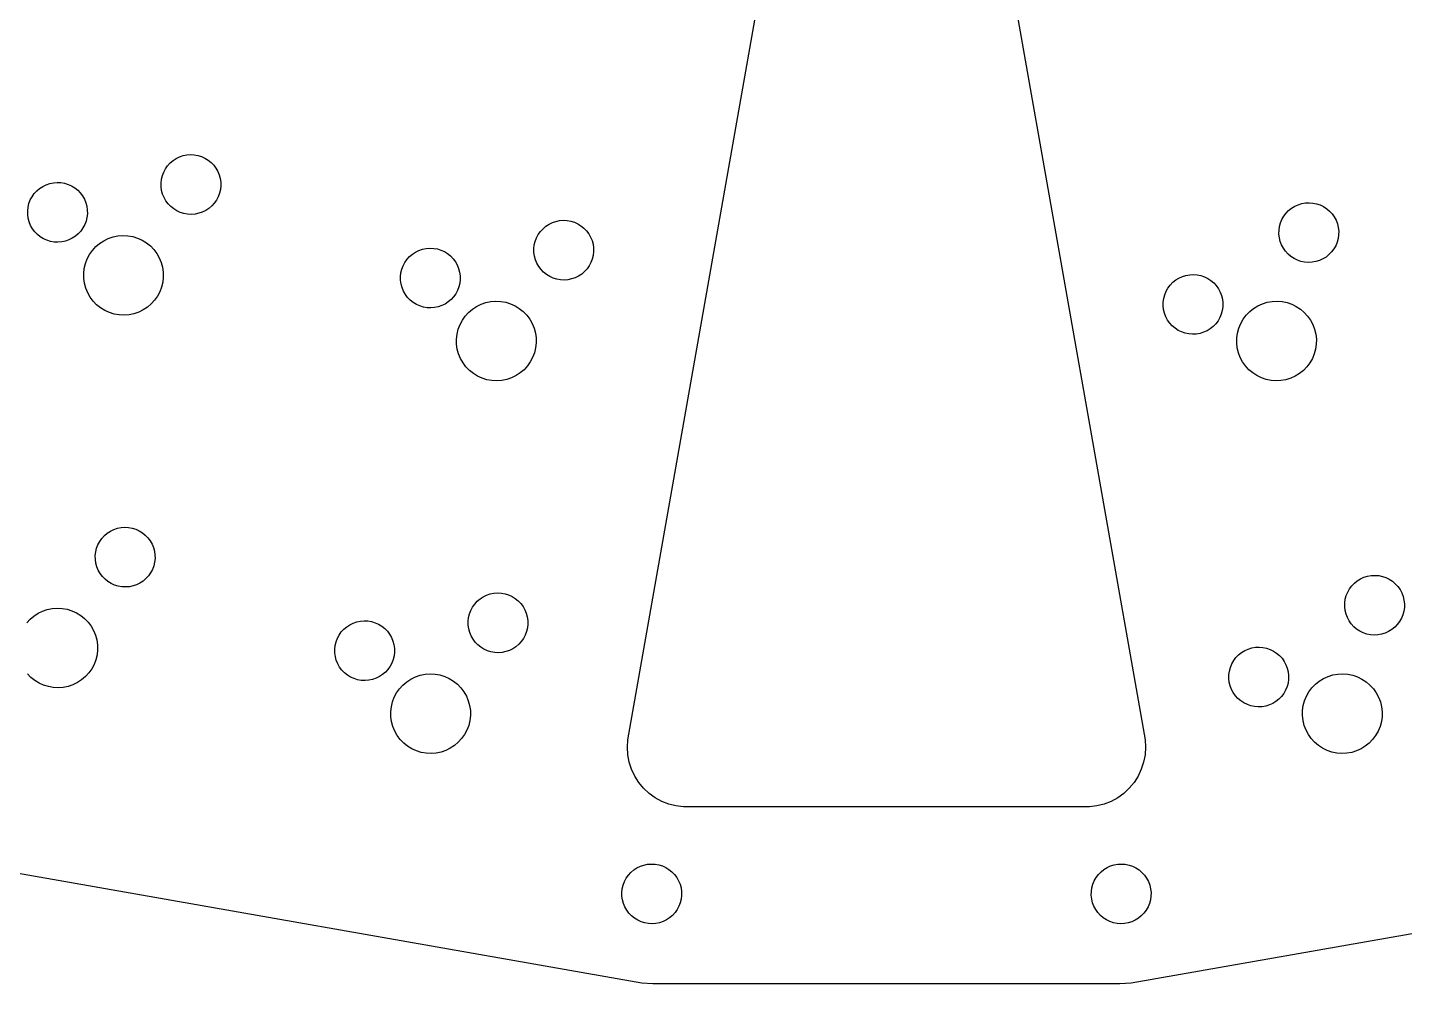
# Model space of a CAD drawing. Header units: metres. Extents: x -109 to 109, y -20 to 77.
# Drawn here: x -43.1 to 26, y -19.9 to 28.1 of the extents above; entities that cross this region are included whole.
import ezdxf

# ---------------------------------------------------------------- set-up
doc = ezdxf.new("R2010")
doc.units = ezdxf.units.M

msp = doc.modelspace()

# ---------------------------------------------------------------- linework, layer by layer
for p, q in [((-12.9763, -7.62399), (-3.96844, 43.5013)), ((3.96844, 43.5013), (12.9763, -7.62399)), ((-35.9471, 21.3414), (-35.8036, 21.4635)), ((-35.8036, 21.4635), (-35.646, 21.5667)), ((-35.646, 21.5667), (-35.4767, 21.6492)), ((-35.4767, 21.6492), (-35.2984, 21.7099)), ((-35.2984, 21.7099), (-35.1139, 21.7478)), ((-35.1139, 21.7478), (-34.926, 21.7623)), ((-34.926, 21.7623), (-34.7379, 21.7531)), ((-34.7379, 21.7531), (-34.5524, 21.7204)), ((-34.5524, 21.7204), (-34.3725, 21.6647)), ((-34.3725, 21.6647), (-34.2009, 21.5869)), ((-34.2009, 21.5869), (-34.0405, 21.4881)), ((-34.0405, 21.4881), (-33.8937, 21.3701)), ((-36.338, 20.706), (-36.2711, 20.8821)), ((-36.2711, 20.8821), (-36.1827, 21.0484)), ((-36.1827, 21.0484), (-36.0741, 21.2023)), ((-36.0741, 21.2023), (-35.9471, 21.3414)), ((-33.8937, 21.3701), (-33.7628, 21.2346)), ((-33.7628, 21.2346), (-33.65, 21.0838)), ((-33.65, 21.0838), (-33.5569, 20.92)), ((-33.5569, 20.92), (-33.4851, 20.7458)), ((-33.4851, 20.7458), (-33.4357, 20.564)), ((-42.6417, 19.9427), (-42.4982, 20.0648)), ((-42.4982, 20.0648), (-42.3406, 20.1679)), ((-42.3406, 20.1679), (-42.1713, 20.2505)), ((-42.1713, 20.2505), (-41.993, 20.3112)), ((-41.993, 20.3112), (-41.8084, 20.3491)), ((-41.8084, 20.3491), (-41.6206, 20.3635)), ((-41.6206, 20.3635), (-41.4325, 20.3543)), ((-41.4325, 20.3543), (-41.247, 20.3216)), ((-41.247, 20.3216), (-41.067, 20.2659)), ((-41.067, 20.2659), (-40.8955, 20.1881)), ((-40.8955, 20.1881), (-40.735, 20.0894)), ((-40.735, 20.0894), (-40.5882, 19.9714)), ((-36.4033, 20.3357), (-36.3823, 20.5229)), ((-36.4007, 20.1474), (-36.4033, 20.3357)), ((-36.3745, 19.9608), (-36.4007, 20.1474)), ((-36.3823, 20.5229), (-36.338, 20.706)), ((-33.4357, 20.564), (-33.4095, 20.3775)), ((-33.4069, 20.1891), (-33.4279, 20.002)), ((-33.4095, 20.3775), (-33.4069, 20.1891)), ((-43.0326, 19.3073), (-42.9657, 19.4833)), ((-42.9657, 19.4833), (-42.8773, 19.6497)), ((-42.8773, 19.6497), (-42.7687, 19.8036)), ((-42.7687, 19.8036), (-42.6417, 19.9427)), ((-40.5882, 19.9714), (-40.4574, 19.8358)), ((-40.4574, 19.8358), (-40.3445, 19.685)), ((-40.3445, 19.685), (-40.2515, 19.5212)), ((-40.2515, 19.5212), (-40.1797, 19.3471)), ((-36.3251, 19.779), (-36.3745, 19.9608)), ((-36.2533, 19.6049), (-36.3251, 19.779)), ((-36.1603, 19.4411), (-36.2533, 19.6049)), ((-36.0474, 19.2903), (-36.1603, 19.4411)), ((-33.6275, 19.4764), (-33.7361, 19.3225)), ((-33.5391, 19.6428), (-33.6275, 19.4764)), ((-33.4722, 19.8189), (-33.5391, 19.6428)), ((-33.4279, 20.002), (-33.4722, 19.8189)), ((-43.0979, 18.937), (-43.0769, 19.1242)), ((-43.0953, 18.7486), (-43.0979, 18.937)), ((-43.069, 18.5621), (-43.0953, 18.7486)), ((-43.0769, 19.1242), (-43.0326, 19.3073)), ((-40.1797, 19.3471), (-40.1303, 19.1653)), ((-40.1303, 19.1653), (-40.1041, 18.9788)), ((-40.1015, 18.7904), (-40.1225, 18.6032)), ((-40.1041, 18.9788), (-40.1015, 18.7904)), ((-35.9166, 19.1548), (-36.0474, 19.2903)), ((-35.7698, 19.0367), (-35.9166, 19.1548)), ((-35.6093, 18.938), (-35.7698, 19.0367)), ((-35.4378, 18.8602), (-35.6093, 18.938)), ((-35.2578, 18.8045), (-35.4378, 18.8602)), ((-35.0723, 18.7718), (-35.2578, 18.8045)), ((-34.8842, 18.7626), (-35.0723, 18.7718)), ((-34.6963, 18.777), (-34.8842, 18.7626)), ((-34.5118, 18.8149), (-34.6963, 18.777)), ((-34.3335, 18.8756), (-34.5118, 18.8149)), ((-34.1642, 18.9582), (-34.3335, 18.8756)), ((-34.0066, 19.0613), (-34.1642, 18.9582)), ((-33.8631, 19.1834), (-34.0066, 19.0613)), ((-33.7361, 19.3225), (-33.8631, 19.1834)), ((19.8484, 18.5028), (19.9414, 18.6666)), ((19.9414, 18.6666), (20.0543, 18.8174)), ((20.0543, 18.8174), (20.1851, 18.9529)), ((20.1851, 18.9529), (20.3319, 19.071)), ((20.3319, 19.071), (20.4924, 19.1697)), ((20.4924, 19.1697), (20.6639, 19.2475)), ((20.6639, 19.2475), (20.8439, 19.3032)), ((20.8439, 19.3032), (21.0294, 19.3359)), ((21.0294, 19.3359), (21.2175, 19.3451)), ((21.2175, 19.3451), (21.4053, 19.3306)), ((21.4053, 19.3306), (21.5899, 19.2928)), ((21.5899, 19.2928), (21.7682, 19.2321)), ((21.7682, 19.2321), (21.9375, 19.1495)), ((21.9375, 19.1495), (22.0951, 19.0463)), ((22.0951, 19.0463), (22.2386, 18.9243)), ((22.2386, 18.9243), (22.3656, 18.7852)), ((22.3656, 18.7852), (22.4742, 18.6312)), ((-43.0197, 18.3803), (-43.069, 18.5621)), ((-42.9479, 18.2061), (-43.0197, 18.3803)), ((-42.8548, 18.0423), (-42.9479, 18.2061)), ((-42.742, 17.8915), (-42.8548, 18.0423)), ((-40.3221, 18.0777), (-40.4307, 17.9238)), ((-40.2337, 18.244), (-40.3221, 18.0777)), ((-40.1668, 18.4201), (-40.2337, 18.244)), ((-40.1225, 18.6032), (-40.1668, 18.4201)), ((-17.3628, 17.903), (-17.2357, 18.0421)), ((-17.2357, 18.0421), (-17.0923, 18.1642)), ((-17.0923, 18.1642), (-16.9347, 18.2673)), ((-16.9347, 18.2673), (-16.7654, 18.3499)), ((-16.7654, 18.3499), (-16.5871, 18.4106)), ((-16.5871, 18.4106), (-16.4025, 18.4485)), ((-16.4025, 18.4485), (-16.2147, 18.463)), ((-16.2147, 18.463), (-16.0266, 18.4538)), ((-16.0266, 18.4538), (-15.8411, 18.4211)), ((-15.8411, 18.4211), (-15.6611, 18.3654)), ((-15.6611, 18.3654), (-15.4895, 18.2875)), ((-15.4895, 18.2875), (-15.3291, 18.1888)), ((-15.3291, 18.1888), (-15.1823, 18.0708)), ((-15.1823, 18.0708), (-15.0515, 17.9353)), ((19.701, 17.9603), (19.7272, 18.1469)), ((19.7272, 18.1469), (19.7766, 18.3286)), ((19.7766, 18.3286), (19.8484, 18.5028)), ((22.4742, 18.6312), (22.5626, 18.4649)), ((22.5626, 18.4649), (22.6295, 18.2888)), ((22.6295, 18.2888), (22.6738, 18.1057)), ((22.6738, 18.1057), (22.6948, 17.9185)), ((-42.6111, 17.756), (-42.742, 17.8915)), ((-42.4643, 17.638), (-42.6111, 17.756)), ((-42.3039, 17.5392), (-42.4643, 17.638)), ((-42.1324, 17.4614), (-42.3039, 17.5392)), ((-41.9524, 17.4057), (-42.1324, 17.4614)), ((-41.7669, 17.373), (-41.9524, 17.4057)), ((-41.5787, 17.3638), (-41.7669, 17.373)), ((-41.3909, 17.3783), (-41.5787, 17.3638)), ((-41.2064, 17.4162), (-41.3909, 17.3783)), ((-41.0281, 17.4769), (-41.2064, 17.4162)), ((-40.8588, 17.5594), (-41.0281, 17.4769)), ((-40.7012, 17.6626), (-40.8588, 17.5594)), ((-40.5577, 17.7847), (-40.7012, 17.6626)), ((-40.4307, 17.9238), (-40.5577, 17.7847)), ((-39.6779, 17.1394), (-39.4867, 17.3021)), ((-39.4867, 17.3021), (-39.2765, 17.4397)), ((-39.2765, 17.4397), (-39.0508, 17.5498)), ((-39.0508, 17.5498), (-38.813, 17.6307)), ((-38.813, 17.6307), (-38.567, 17.6812)), ((-38.567, 17.6812), (-38.3166, 17.7005)), ((-38.3166, 17.7005), (-38.0657, 17.6882)), ((-38.0657, 17.6882), (-37.8184, 17.6446)), ((-37.8184, 17.6446), (-37.5784, 17.5703)), ((-37.5784, 17.5703), (-37.3497, 17.4666)), ((-37.3497, 17.4666), (-37.1358, 17.335)), ((-37.1358, 17.335), (-36.94, 17.1776)), ((-17.671, 17.2236), (-17.6267, 17.4067)), ((-17.6267, 17.4067), (-17.5598, 17.5828)), ((-17.5598, 17.5828), (-17.4714, 17.7491)), ((-17.4714, 17.7491), (-17.3628, 17.903)), ((-15.0515, 17.9353), (-14.9386, 17.7845)), ((-14.9386, 17.7845), (-14.8456, 17.6207)), ((-14.8456, 17.6207), (-14.7738, 17.4465)), ((-14.7738, 17.4465), (-14.7244, 17.2647)), ((19.6984, 17.772), (19.701, 17.9603)), ((19.7194, 17.5848), (19.6984, 17.772)), ((19.7637, 17.4017), (19.7194, 17.5848)), ((19.8305, 17.2256), (19.7637, 17.4017)), ((22.6165, 17.3618), (22.5448, 17.1877)), ((22.6659, 17.5436), (22.6165, 17.3618)), ((22.6922, 17.7302), (22.6659, 17.5436)), ((22.6948, 17.9185), (22.6922, 17.7302)), ((-40.11, 16.5269), (-39.9921, 16.7486)), ((-39.9921, 16.7486), (-39.8473, 16.9539)), ((-39.8473, 16.9539), (-39.6779, 17.1394)), ((-36.94, 17.1776), (-36.7656, 16.9969)), ((-36.7656, 16.9969), (-36.6151, 16.7958)), ((-36.6151, 16.7958), (-36.4911, 16.5774)), ((-24.0573, 16.5043), (-23.9303, 16.6434)), ((-23.9303, 16.6434), (-23.7869, 16.7655)), ((-23.7869, 16.7655), (-23.6293, 16.8686)), ((-23.6293, 16.8686), (-23.46, 16.9512)), ((-23.46, 16.9512), (-23.2816, 17.0119)), ((-23.2816, 17.0119), (-23.0971, 17.0498)), ((-23.0971, 17.0498), (-22.9093, 17.0642)), ((-22.9093, 17.0642), (-22.7211, 17.055)), ((-22.7211, 17.055), (-22.5356, 17.0223)), ((-22.5356, 17.0223), (-22.3557, 16.9666)), ((-22.3557, 16.9666), (-22.1841, 16.8888)), ((-22.1841, 16.8888), (-22.0237, 16.7901)), ((-22.0237, 16.7901), (-21.8769, 16.6721)), ((-21.8769, 16.6721), (-21.746, 16.5365)), ((-17.692, 17.0364), (-17.671, 17.2236)), ((-17.6893, 16.848), (-17.692, 17.0364)), ((-17.6631, 16.6615), (-17.6893, 16.848)), ((-17.6137, 16.4797), (-17.6631, 16.6615)), ((-14.7166, 16.7026), (-14.7608, 16.5196)), ((-14.7244, 17.2647), (-14.6982, 17.0782)), ((-14.6956, 16.8898), (-14.7166, 16.7026)), ((-14.6982, 17.0782), (-14.6956, 16.8898)), ((19.919, 17.0593), (19.8305, 17.2256)), ((20.0276, 16.9053), (19.919, 17.0593)), ((20.1546, 16.7662), (20.0276, 16.9053)), ((20.298, 16.6441), (20.1546, 16.7662)), ((20.4557, 16.541), (20.298, 16.6441)), ((22.0612, 16.6195), (21.9008, 16.5208)), ((22.208, 16.7376), (22.0612, 16.6195)), ((22.3389, 16.8731), (22.208, 16.7376)), ((22.4517, 17.0239), (22.3389, 16.8731)), ((22.5448, 17.1877), (22.4517, 17.0239)), ((-40.2863, 15.7984), (-40.2583, 16.048)), ((-40.2583, 16.048), (-40.1992, 16.2921)), ((-40.1992, 16.2921), (-40.11, 16.5269)), ((-36.4911, 16.5774), (-36.3954, 16.3452)), ((-36.3954, 16.3452), (-36.3295, 16.1028)), ((-36.3295, 16.1028), (-36.2945, 15.8541)), ((-24.3656, 15.8248), (-24.3213, 16.0079)), ((-24.3213, 16.0079), (-24.2544, 16.184)), ((-24.2544, 16.184), (-24.1659, 16.3503)), ((-24.1659, 16.3503), (-24.0573, 16.5043)), ((-21.746, 16.5365), (-21.6332, 16.3857)), ((-21.6332, 16.3857), (-21.5401, 16.2219)), ((-21.5401, 16.2219), (-21.4684, 16.0478)), ((-21.4684, 16.0478), (-21.419, 15.866)), ((-17.542, 16.3056), (-17.6137, 16.4797)), ((-17.4489, 16.1418), (-17.542, 16.3056)), ((-17.3361, 15.9909), (-17.4489, 16.1418)), ((-17.2052, 15.8554), (-17.3361, 15.9909)), ((-15.0248, 16.0232), (-15.1518, 15.8841)), ((-14.9162, 16.1771), (-15.0248, 16.0232)), ((-14.8277, 16.3434), (-14.9162, 16.1771)), ((-14.7608, 16.5196), (-14.8277, 16.3434)), ((20.625, 16.4584), (20.4557, 16.541)), ((20.8033, 16.3977), (20.625, 16.4584)), ((20.9878, 16.3598), (20.8033, 16.3977)), ((21.1756, 16.3454), (20.9878, 16.3598)), ((21.3638, 16.3546), (21.1756, 16.3454)), ((21.5493, 16.3873), (21.3638, 16.3546)), ((21.7292, 16.443), (21.5493, 16.3873)), ((21.9008, 16.5208), (21.7292, 16.443)), ((-40.2827, 15.5472), (-40.2863, 15.7984)), ((-40.2478, 15.2985), (-40.2827, 15.5472)), ((-40.1819, 15.0562), (-40.2478, 15.2985)), ((-36.319, 15.3534), (-36.3781, 15.1093)), ((-36.291, 15.603), (-36.319, 15.3534)), ((-36.2945, 15.8541), (-36.291, 15.603)), ((-24.3866, 15.6376), (-24.3656, 15.8248)), ((-24.3839, 15.4493), (-24.3866, 15.6376)), ((-24.3577, 15.2627), (-24.3839, 15.4493)), ((-24.3083, 15.081), (-24.3577, 15.2627)), ((-21.4111, 15.3039), (-21.4554, 15.1208)), ((-21.419, 15.866), (-21.3928, 15.6794)), ((-21.3901, 15.4911), (-21.4111, 15.3039)), ((-21.3928, 15.6794), (-21.3901, 15.4911)), ((-17.0584, 15.7374), (-17.2052, 15.8554)), ((-16.898, 15.6387), (-17.0584, 15.7374)), ((-16.7264, 15.5609), (-16.898, 15.6387)), ((-16.5465, 15.5052), (-16.7264, 15.5609)), ((-16.361, 15.4725), (-16.5465, 15.5052)), ((-16.1728, 15.4633), (-16.361, 15.4725)), ((-15.985, 15.4777), (-16.1728, 15.4633)), ((-15.8005, 15.5156), (-15.985, 15.4777)), ((-15.6221, 15.5763), (-15.8005, 15.5156)), ((-15.4529, 15.6589), (-15.6221, 15.5763)), ((-15.2952, 15.762), (-15.4529, 15.6589)), ((-15.1518, 15.8841), (-15.2952, 15.762)), ((14.129, 15.0625), (14.2418, 15.2133)), ((14.2418, 15.2133), (14.3727, 15.3488)), ((14.3727, 15.3488), (14.5195, 15.4669)), ((14.5195, 15.4669), (14.6799, 15.5656)), ((14.6799, 15.5656), (14.8515, 15.6434)), ((14.8515, 15.6434), (15.0314, 15.6991)), ((15.0314, 15.6991), (15.2169, 15.7318)), ((15.2169, 15.7318), (15.4051, 15.741)), ((15.4051, 15.741), (15.5929, 15.7266)), ((15.5929, 15.7266), (15.7774, 15.6887)), ((15.7774, 15.6887), (15.9557, 15.628)), ((15.9557, 15.628), (16.125, 15.5454)), ((16.125, 15.5454), (16.2827, 15.4423)), ((16.2827, 15.4423), (16.4261, 15.3202)), ((16.4261, 15.3202), (16.5531, 15.1811)), ((-40.0862, 14.8239), (-40.1819, 15.0562)), ((-39.9622, 14.6056), (-40.0862, 14.8239)), ((-39.8117, 14.4044), (-39.9622, 14.6056)), ((-36.5852, 14.6527), (-36.73, 14.4475)), ((-36.4673, 14.8745), (-36.5852, 14.6527)), ((-36.3781, 15.1093), (-36.4673, 14.8745)), ((-24.2365, 14.9068), (-24.3083, 15.081)), ((-24.1435, 14.743), (-24.2365, 14.9068)), ((-24.0307, 14.5922), (-24.1435, 14.743)), ((-23.8998, 14.4567), (-24.0307, 14.5922)), ((-21.7193, 14.6245), (-21.8464, 14.4854)), ((-21.6107, 14.7784), (-21.7193, 14.6245)), ((-21.5223, 14.9447), (-21.6107, 14.7784)), ((-21.4554, 15.1208), (-21.5223, 14.9447)), ((13.8885, 14.3562), (13.9148, 14.5428)), ((13.9148, 14.5428), (13.9642, 14.7246)), ((13.9642, 14.7246), (14.0359, 14.8987)), ((14.0359, 14.8987), (14.129, 15.0625)), ((16.5531, 15.1811), (16.6617, 15.0271)), ((16.6617, 15.0271), (16.7502, 14.8608)), ((16.7502, 14.8608), (16.817, 14.6847)), ((16.817, 14.6847), (16.8613, 14.5016)), ((-39.6372, 14.2238), (-39.8117, 14.4044)), ((-39.4415, 14.0664), (-39.6372, 14.2238)), ((-39.2276, 13.9348), (-39.4415, 14.0664)), ((-38.9989, 13.831), (-39.2276, 13.9348)), ((-38.7589, 13.7568), (-38.9989, 13.831)), ((-37.5265, 13.8516), (-37.7643, 13.7707)), ((-37.3008, 13.9617), (-37.5265, 13.8516)), ((-37.0906, 14.0992), (-37.3008, 13.9617)), ((-36.8993, 14.262), (-37.0906, 14.0992)), ((-36.73, 14.4475), (-36.8993, 14.262)), ((-23.753, 14.3387), (-23.8998, 14.4567)), ((-23.5925, 14.2399), (-23.753, 14.3387)), ((-23.421, 14.1621), (-23.5925, 14.2399)), ((-23.2411, 14.1064), (-23.421, 14.1621)), ((-23.0555, 14.0737), (-23.2411, 14.1064)), ((-22.8674, 14.0645), (-23.0555, 14.0737)), ((-22.6796, 14.079), (-22.8674, 14.0645)), ((-22.4951, 14.1168), (-22.6796, 14.079)), ((-22.3167, 14.1776), (-22.4951, 14.1168)), ((-22.1474, 14.2601), (-22.3167, 14.1776)), ((-21.9898, 14.3633), (-22.1474, 14.2601)), ((-21.8464, 14.4854), (-21.9898, 14.3633)), ((-21.136, 13.6546), (-20.9666, 13.84)), ((-20.9666, 13.84), (-20.7753, 14.0028)), ((-20.7753, 14.0028), (-20.5652, 14.1403)), ((-20.5652, 14.1403), (-20.3394, 14.2504)), ((-20.3394, 14.2504), (-20.1017, 14.3314)), ((-20.1017, 14.3314), (-19.8556, 14.3819)), ((-19.8556, 14.3819), (-19.6052, 14.4012)), ((-19.6052, 14.4012), (-19.3544, 14.3889)), ((-19.3544, 14.3889), (-19.107, 14.3453)), ((-19.107, 14.3453), (-18.8671, 14.271)), ((-18.8671, 14.271), (-18.6384, 14.1673)), ((-18.6384, 14.1673), (-18.4244, 14.0356)), ((-18.4244, 14.0356), (-18.2287, 13.8783)), ((-18.2287, 13.8783), (-18.0542, 13.6976)), ((13.8859, 14.1679), (13.8885, 14.3562)), ((13.9069, 13.9807), (13.8859, 14.1679)), ((13.9512, 13.7976), (13.9069, 13.9807)), ((16.8535, 13.9396), (16.8041, 13.7578)), ((16.8797, 14.1261), (16.8535, 13.9396)), ((16.8613, 14.5016), (16.8823, 14.3144)), ((16.8823, 14.3144), (16.8797, 14.1261)), ((18.0542, 13.6976), (18.2287, 13.8783)), ((18.2287, 13.8783), (18.4244, 14.0356)), ((18.4244, 14.0356), (18.6384, 14.1673)), ((18.6384, 14.1673), (18.8671, 14.271)), ((18.8671, 14.271), (19.107, 14.3453)), ((19.107, 14.3453), (19.3544, 14.3889)), ((19.3544, 14.3889), (19.6052, 14.4012)), ((19.6052, 14.4012), (19.8556, 14.3819)), ((19.8556, 14.3819), (20.1017, 14.3314)), ((20.1017, 14.3314), (20.3394, 14.2504)), ((20.3394, 14.2504), (20.5652, 14.1403)), ((20.5652, 14.1403), (20.7753, 14.0028)), ((20.7753, 14.0028), (20.9666, 13.84)), ((20.9666, 13.84), (21.136, 13.6546)), ((-38.5116, 13.7132), (-38.7589, 13.7568)), ((-38.2607, 13.7009), (-38.5116, 13.7132)), ((-38.0103, 13.7202), (-38.2607, 13.7009)), ((-37.7643, 13.7707), (-38.0103, 13.7202)), ((-21.4879, 12.9928), (-21.3987, 13.2276)), ((-21.3987, 13.2276), (-21.2807, 13.4493)), ((-21.2807, 13.4493), (-21.136, 13.6546)), ((-18.0542, 13.6976), (-17.9038, 13.4965)), ((-17.9038, 13.4965), (-17.7797, 13.2781)), ((-17.7797, 13.2781), (-17.684, 13.0459)), ((14.0181, 13.6215), (13.9512, 13.7976)), ((14.1065, 13.4552), (14.0181, 13.6215)), ((14.2151, 13.3013), (14.1065, 13.4552)), ((14.3421, 13.1622), (14.2151, 13.3013)), ((14.4856, 13.0401), (14.3421, 13.1622)), ((16.3956, 13.1335), (16.2488, 13.0155)), ((16.5264, 13.269), (16.3956, 13.1335)), ((16.6393, 13.4198), (16.5264, 13.269)), ((16.7323, 13.5836), (16.6393, 13.4198)), ((16.8041, 13.7578), (16.7323, 13.5836)), ((17.684, 13.0459), (17.7797, 13.2781)), ((17.7797, 13.2781), (17.9038, 13.4965)), ((17.9038, 13.4965), (18.0542, 13.6976)), ((21.136, 13.6546), (21.2807, 13.4493)), ((21.2807, 13.4493), (21.3987, 13.2276)), ((21.3987, 13.2276), (21.4879, 12.9928)), ((-21.5749, 12.4991), (-21.5469, 12.7487)), ((-21.5714, 12.2479), (-21.5749, 12.4991)), ((-21.5469, 12.7487), (-21.4879, 12.9928)), ((-17.684, 13.0459), (-17.6182, 12.8035)), ((-17.6182, 12.8035), (-17.5832, 12.5548)), ((-17.5832, 12.5548), (-17.5797, 12.3036)), ((14.6432, 12.9369), (14.4856, 13.0401)), ((14.8125, 12.8543), (14.6432, 12.9369)), ((14.9908, 12.7936), (14.8125, 12.8543)), ((15.1754, 12.7558), (14.9908, 12.7936)), ((15.3632, 12.7413), (15.1754, 12.7558)), ((15.5513, 12.7505), (15.3632, 12.7413)), ((15.7368, 12.7832), (15.5513, 12.7505)), ((15.9168, 12.8389), (15.7368, 12.7832)), ((16.0883, 12.9167), (15.9168, 12.8389)), ((16.2488, 13.0155), (16.0883, 12.9167)), ((17.5797, 12.3036), (17.5832, 12.5548)), ((17.5832, 12.5548), (17.6182, 12.8035)), ((17.6182, 12.8035), (17.684, 13.0459)), ((21.4879, 12.9928), (21.5469, 12.7487)), ((21.5469, 12.7487), (21.5749, 12.4991)), ((21.5749, 12.4991), (21.5714, 12.2479)), ((-21.5364, 11.9992), (-21.5714, 12.2479)), ((-21.4706, 11.7568), (-21.5364, 11.9992)), ((-21.3749, 11.5246), (-21.4706, 11.7568)), ((-17.6667, 11.81), (-17.7559, 11.5752)), ((-17.6077, 12.0541), (-17.6667, 11.81)), ((-17.5797, 12.3036), (-17.6077, 12.0541)), ((17.6077, 12.0541), (17.5797, 12.3036)), ((17.6667, 11.81), (17.6077, 12.0541)), ((17.7559, 11.5752), (17.6667, 11.81)), ((21.4706, 11.7568), (21.3749, 11.5246)), ((21.5364, 11.9992), (21.4706, 11.7568)), ((21.5714, 12.2479), (21.5364, 11.9992)), ((-21.2508, 11.3062), (-21.3749, 11.5246)), ((-21.1004, 11.1051), (-21.2508, 11.3062)), ((-20.9259, 10.9245), (-21.1004, 11.1051)), ((-18.0186, 11.1482), (-18.188, 10.9627)), ((-17.8739, 11.3534), (-18.0186, 11.1482)), ((-17.7559, 11.5752), (-17.8739, 11.3534)), ((17.8739, 11.3534), (17.7559, 11.5752)), ((18.0186, 11.1482), (17.8739, 11.3534)), ((18.188, 10.9627), (18.0186, 11.1482)), ((21.1004, 11.1051), (20.9259, 10.9245)), ((21.2508, 11.3062), (21.1004, 11.1051)), ((21.3749, 11.5246), (21.2508, 11.3062)), ((-20.7301, 10.7671), (-20.9259, 10.9245)), ((-20.5162, 10.6355), (-20.7301, 10.7671)), ((-20.2875, 10.5317), (-20.5162, 10.6355)), ((-20.0476, 10.4574), (-20.2875, 10.5317)), ((-19.8002, 10.4138), (-20.0476, 10.4574)), ((-19.5494, 10.4016), (-19.8002, 10.4138)), ((-19.299, 10.4208), (-19.5494, 10.4016)), ((-19.0529, 10.4713), (-19.299, 10.4208)), ((-18.8152, 10.5523), (-19.0529, 10.4713)), ((-18.5894, 10.6624), (-18.8152, 10.5523)), ((-18.3793, 10.7999), (-18.5894, 10.6624)), ((-18.188, 10.9627), (-18.3793, 10.7999)), ((18.3793, 10.7999), (18.188, 10.9627)), ((18.5894, 10.6624), (18.3793, 10.7999)), ((18.8152, 10.5523), (18.5894, 10.6624)), ((19.0529, 10.4713), (18.8152, 10.5523)), ((19.299, 10.4208), (19.0529, 10.4713)), ((19.5494, 10.4016), (19.299, 10.4208)), ((19.8002, 10.4138), (19.5494, 10.4016)), ((20.0476, 10.4574), (19.8002, 10.4138)), ((20.2875, 10.5317), (20.0476, 10.4574)), ((20.5162, 10.6355), (20.2875, 10.5317)), ((20.7301, 10.7671), (20.5162, 10.6355)), ((20.9259, 10.9245), (20.7301, 10.7671)), ((-39.103, 2.75218), (-38.9453, 2.85532)), ((-38.9453, 2.85532), (-38.776, 2.9379)), ((-38.776, 2.9379), (-38.5977, 2.9986)), ((-38.5977, 2.9986), (-38.4132, 3.03648)), ((-38.4132, 3.03648), (-38.2254, 3.05093)), ((-38.2254, 3.05093), (-38.0372, 3.04173)), ((-38.0372, 3.04173), (-37.8517, 3.00902)), ((-37.8517, 3.00902), (-37.6718, 2.95332)), ((-37.6718, 2.95332), (-37.5002, 2.8755)), ((-37.5002, 2.8755), (-37.3398, 2.77679)), ((-37.3398, 2.77679), (-37.193, 2.65877)), ((-39.6373, 1.99464), (-39.5704, 2.17075)), ((-39.5704, 2.17075), (-39.482, 2.33705)), ((-39.482, 2.33705), (-39.3734, 2.491)), ((-39.3734, 2.491), (-39.2464, 2.6301)), ((-39.2464, 2.6301), (-39.103, 2.75218)), ((-37.193, 2.65877), (-37.0621, 2.52327)), ((-37.0621, 2.52327), (-36.9493, 2.37242)), ((-36.9493, 2.37242), (-36.8562, 2.20863)), ((-36.8562, 2.20863), (-36.7845, 2.03448)), ((-39.7026, 1.62436), (-39.6816, 1.81155)), ((-39.7, 1.436), (-39.7026, 1.62436)), ((-39.6738, 1.24947), (-39.7, 1.436)), ((-39.6816, 1.81155), (-39.6373, 1.99464)), ((-36.7845, 2.03448), (-36.7351, 1.85269)), ((-36.7351, 1.85269), (-36.7088, 1.66617)), ((-36.7062, 1.4778), (-36.7272, 1.2906)), ((-36.7088, 1.66617), (-36.7062, 1.4778)), ((-39.6244, 1.06769), (-39.6738, 1.24947)), ((-39.5526, 0.89352), (-39.6244, 1.06769)), ((-39.4596, 0.72974), (-39.5526, 0.89352)), ((-39.3467, 0.5789), (-39.4596, 0.72974)), ((-36.9268, 0.76509), (-37.0354, 0.61118)), ((-36.8384, 0.93143), (-36.9268, 0.76509)), ((-36.7715, 1.10753), (-36.8384, 0.93143)), ((-36.7272, 1.2906), (-36.7715, 1.10753)), ((-39.2159, 0.4434), (-39.3467, 0.5789)), ((-39.0691, 0.32536), (-39.2159, 0.4434)), ((-38.9086, 0.22667), (-39.0691, 0.32536)), ((-38.7371, 0.14885), (-38.9086, 0.22667)), ((-38.5571, 0.09314), (-38.7371, 0.14885)), ((-38.3716, 0.06042), (-38.5571, 0.09314)), ((-38.1835, 0.05124), (-38.3716, 0.06042)), ((-37.9957, 0.06567), (-38.1835, 0.05124)), ((-37.8111, 0.10355), (-37.9957, 0.06567)), ((-37.6328, 0.16426), (-37.8111, 0.10355)), ((-37.4635, 0.24684), (-37.6328, 0.16426)), ((-37.3059, 0.34999), (-37.4635, 0.24684)), ((-37.1624, 0.47208), (-37.3059, 0.34999)), ((-37.0354, 0.61118), (-37.1624, 0.47208)), ((23.2407, -0.04475), (23.3536, 0.10608)), ((23.3536, 0.10608), (23.4844, 0.24158)), ((23.4844, 0.24158), (23.6312, 0.3596)), ((23.6312, 0.3596), (23.7917, 0.45831)), ((23.7917, 0.45831), (23.9632, 0.53613)), ((23.9632, 0.53613), (24.1432, 0.59183)), ((24.1432, 0.59183), (24.3287, 0.62454)), ((24.3287, 0.62454), (24.5168, 0.63374)), ((24.5168, 0.63374), (24.7047, 0.61929)), ((24.7047, 0.61929), (24.8892, 0.58141)), ((24.8892, 0.58141), (25.0675, 0.52071)), ((25.0675, 0.52071), (25.2368, 0.43814)), ((25.2368, 0.43814), (25.3944, 0.33499)), ((25.3944, 0.33499), (25.5379, 0.21291)), ((25.5379, 0.21291), (25.6649, 0.07381)), ((25.6649, 0.07381), (25.7735, -0.08012)), ((-20.6621, -0.8083), (-20.5351, -0.66921)), ((-20.5351, -0.66921), (-20.3916, -0.54712)), ((-20.3916, -0.54712), (-20.234, -0.44397)), ((-20.234, -0.44397), (-20.0647, -0.3614)), ((-20.0647, -0.3614), (-19.8864, -0.30071)), ((-19.8864, -0.30071), (-19.7018, -0.26282)), ((-19.7018, -0.26282), (-19.514, -0.24837)), ((-19.514, -0.24837), (-19.3259, -0.25757)), ((-19.3259, -0.25757), (-19.1404, -0.29028)), ((-19.1404, -0.29028), (-18.9604, -0.34598)), ((-18.9604, -0.34598), (-18.7889, -0.4238)), ((-18.7889, -0.4238), (-18.6284, -0.52251)), ((-18.6284, -0.52251), (-18.4816, -0.64053)), ((-18.4816, -0.64053), (-18.3508, -0.77603)), ((23.0003, -0.75101), (23.0265, -0.56448)), ((23.0265, -0.56448), (23.0759, -0.38269)), ((23.0759, -0.38269), (23.1477, -0.20853)), ((23.1477, -0.20853), (23.2407, -0.04475)), ((25.7735, -0.08012), (25.8619, -0.24643)), ((25.8619, -0.24643), (25.9288, -0.42253)), ((25.9288, -0.42253), (25.9731, -0.60562)), ((25.9731, -0.60562), (25.9941, -0.79282)), ((-42.786, -1.40921), (-42.5758, -1.27168)), ((-42.5758, -1.27168), (-42.3501, -1.16158)), ((-42.3501, -1.16158), (-42.1123, -1.08063)), ((-42.1123, -1.08063), (-41.8663, -1.03014)), ((-41.8663, -1.03014), (-41.6159, -1.01085)), ((-41.6159, -1.01085), (-41.365, -1.02313)), ((-41.365, -1.02313), (-41.1177, -1.06674)), ((-41.1177, -1.06674), (-40.8777, -1.14101)), ((-40.8777, -1.14101), (-40.649, -1.24477)), ((-40.649, -1.24477), (-40.4351, -1.37637)), ((-40.4351, -1.37637), (-40.2394, -1.53375)), ((-20.9703, -1.48775), (-20.926, -1.30466)), ((-20.926, -1.30466), (-20.8591, -1.12856)), ((-20.8591, -1.12856), (-20.7707, -0.96225)), ((-20.7707, -0.96225), (-20.6621, -0.8083)), ((-18.3508, -0.77603), (-18.2379, -0.92688)), ((-18.2379, -0.92688), (-18.1449, -1.09067)), ((-18.1449, -1.09067), (-18.0731, -1.26482)), ((-18.0731, -1.26482), (-18.0237, -1.44661)), ((22.9977, -0.93936), (23.0003, -0.75101)), ((23.0187, -1.12657), (22.9977, -0.93936)), ((23.063, -1.30965), (23.0187, -1.12657)), ((23.1299, -1.48575), (23.063, -1.30965)), ((25.9158, -1.34949), (25.8441, -1.52364)), ((25.9653, -1.16771), (25.9158, -1.34949)), ((25.9915, -0.98117), (25.9653, -1.16771)), ((25.9941, -0.79282), (25.9915, -0.98117)), ((-43.1466, -1.75746), (-42.9773, -1.57198)), ((-42.9773, -1.57198), (-42.786, -1.40921)), ((-40.2394, -1.53375), (-40.0649, -1.71443)), ((-40.0649, -1.71443), (-39.9144, -1.91554)), ((-39.9144, -1.91554), (-39.7904, -2.13391)), ((-27.3567, -2.20706), (-27.2296, -2.06795)), ((-27.2296, -2.06795), (-27.0862, -1.94586)), ((-27.0862, -1.94586), (-26.9286, -1.84273)), ((-26.9286, -1.84273), (-26.7593, -1.76015)), ((-26.7593, -1.76015), (-26.5809, -1.69945)), ((-26.5809, -1.69945), (-26.3964, -1.66156)), ((-26.3964, -1.66156), (-26.2086, -1.64711)), ((-26.2086, -1.64711), (-26.0204, -1.65631)), ((-26.0204, -1.65631), (-25.8349, -1.68903)), ((-25.8349, -1.68903), (-25.655, -1.74472)), ((-25.655, -1.74472), (-25.4834, -1.82254)), ((-25.4834, -1.82254), (-25.323, -1.92125)), ((-25.323, -1.92125), (-25.1762, -2.03928)), ((-25.1762, -2.03928), (-25.0453, -2.17479)), ((-20.9913, -1.67494), (-20.9703, -1.48775)), ((-20.9887, -1.8633), (-20.9913, -1.67494)), ((-20.9624, -2.04984), (-20.9887, -1.8633)), ((-20.9131, -2.23161), (-20.9624, -2.04984)), ((-18.0159, -2.0087), (-18.0602, -2.19177)), ((-18.0237, -1.44661), (-17.9975, -1.63313)), ((-17.9949, -1.8215), (-18.0159, -2.0087)), ((-17.9975, -1.63313), (-17.9949, -1.8215)), ((23.2183, -1.65207), (23.1299, -1.48575)), ((23.3269, -1.806), (23.2183, -1.65207)), ((23.4539, -1.9451), (23.3269, -1.806)), ((23.5974, -2.06718), (23.4539, -1.9451)), ((23.755, -2.17033), (23.5974, -2.06718)), ((25.5073, -1.97377), (25.3605, -2.09181)), ((25.6382, -1.83827), (25.5073, -1.97377)), ((25.751, -1.68742), (25.6382, -1.83827)), ((25.8441, -1.52364), (25.751, -1.68742)), ((-39.7904, -2.13391), (-39.6947, -2.36613)), ((-39.6947, -2.36613), (-39.6288, -2.60851)), ((-39.6288, -2.60851), (-39.5939, -2.85722)), ((-27.6649, -2.88649), (-27.6206, -2.7034)), ((-27.6206, -2.7034), (-27.5537, -2.52731)), ((-27.5537, -2.52731), (-27.4652, -2.36099)), ((-27.4652, -2.36099), (-27.3567, -2.20706)), ((-25.0453, -2.17479), (-24.9325, -2.32562)), ((-24.9325, -2.32562), (-24.8395, -2.48941)), ((-24.8395, -2.48941), (-24.7677, -2.66357)), ((-24.7677, -2.66357), (-24.7183, -2.84535)), ((-20.8413, -2.40578), (-20.9131, -2.23161)), ((-20.7482, -2.56956), (-20.8413, -2.40578)), ((-20.6354, -2.7204), (-20.7482, -2.56956)), ((-20.5045, -2.8559), (-20.6354, -2.7204)), ((-18.3241, -2.68813), (-18.4511, -2.82722)), ((-18.2155, -2.53421), (-18.3241, -2.68813)), ((-18.127, -2.36787), (-18.2155, -2.53421)), ((-18.0602, -2.19177), (-18.127, -2.36787)), ((23.9243, -2.2529), (23.755, -2.17033)), ((24.1026, -2.31361), (23.9243, -2.2529)), ((24.2871, -2.35149), (24.1026, -2.31361)), ((24.4749, -2.36594), (24.2871, -2.35149)), ((24.6631, -2.35675), (24.4749, -2.36594)), ((24.8486, -2.32404), (24.6631, -2.35675)), ((25.0285, -2.26833), (24.8486, -2.32404)), ((25.2001, -2.19051), (25.0285, -2.26833)), ((25.3605, -2.09181), (25.2001, -2.19051)), ((-39.6183, -3.35796), (-39.6774, -3.60207)), ((-39.5904, -3.10837), (-39.6183, -3.35796)), ((-39.5939, -2.85722), (-39.5904, -3.10837)), ((-27.6859, -3.0737), (-27.6649, -2.88649)), ((-27.6832, -3.26204), (-27.6859, -3.0737)), ((-27.657, -3.44858), (-27.6832, -3.26204)), ((-27.6076, -3.63036), (-27.657, -3.44858)), ((-24.7104, -3.40744), (-24.7547, -3.59053)), ((-24.7183, -2.84535), (-24.6921, -3.03189)), ((-24.6895, -3.22023), (-24.7104, -3.40744)), ((-24.6921, -3.03189), (-24.6895, -3.22023)), ((-20.3577, -2.97394), (-20.5045, -2.8559)), ((-20.1973, -3.07263), (-20.3577, -2.97394)), ((-20.0257, -3.15045), (-20.1973, -3.07263)), ((-19.8458, -3.20616), (-20.0257, -3.15045)), ((-19.6603, -3.23888), (-19.8458, -3.20616)), ((-19.4721, -3.24806), (-19.6603, -3.23888)), ((-19.2843, -3.23361), (-19.4721, -3.24806)), ((-19.0998, -3.19576), (-19.2843, -3.23361)), ((-18.9215, -3.13503), (-19.0998, -3.19576)), ((-18.7522, -3.05246), (-18.9215, -3.13503)), ((-18.5945, -2.94931), (-18.7522, -3.05246)), ((-18.4511, -2.82722), (-18.5945, -2.94931)), ((17.5411, -3.49799), (17.672, -3.36247)), ((17.672, -3.36247), (17.8188, -3.24445)), ((17.8188, -3.24445), (17.9792, -3.14574)), ((17.9792, -3.14574), (18.1508, -3.06792)), ((18.1508, -3.06792), (18.3307, -3.01222)), ((18.3307, -3.01222), (18.5162, -2.97951)), ((18.5162, -2.97951), (18.7044, -2.97031)), ((18.7044, -2.97031), (18.8922, -2.98476)), ((18.8922, -2.98476), (19.0767, -3.02264)), ((19.0767, -3.02264), (19.255, -3.08334)), ((19.255, -3.08334), (19.4244, -3.16592)), ((19.4244, -3.16592), (19.582, -3.26906)), ((19.582, -3.26906), (19.7254, -3.39114)), ((19.7254, -3.39114), (19.8524, -3.53026)), ((-39.8845, -4.05861), (-40.0293, -4.26385)), ((-39.7666, -3.83685), (-39.8845, -4.05861)), ((-39.6774, -3.60207), (-39.7666, -3.83685)), ((-27.5358, -3.80453), (-27.6076, -3.63036)), ((-27.4428, -3.96832), (-27.5358, -3.80453)), ((-27.33, -4.11916), (-27.4428, -3.96832)), ((-27.1991, -4.25465), (-27.33, -4.11916)), ((-25.0186, -4.08687), (-25.1457, -4.22598)), ((-24.9101, -3.93294), (-25.0186, -4.08687)), ((-24.8216, -3.76662), (-24.9101, -3.93294)), ((-24.7547, -3.59053), (-24.8216, -3.76662)), ((17.2141, -4.16855), (17.2635, -3.98677)), ((17.2635, -3.98677), (17.3353, -3.81261)), ((17.3353, -3.81261), (17.4283, -3.64882)), ((17.4283, -3.64882), (17.5411, -3.49799)), ((19.8524, -3.53026), (19.961, -3.68419)), ((19.961, -3.68419), (20.0495, -3.85051)), ((20.0495, -3.85051), (20.1163, -4.0266)), ((20.1163, -4.0266), (20.1606, -4.20969)), ((-42.9366, -4.48756), (-43.111, -4.30688)), ((-42.7408, -4.64494), (-42.9366, -4.48756)), ((-42.5269, -4.77654), (-42.7408, -4.64494)), ((-42.2982, -4.88029), (-42.5269, -4.77654)), ((-40.6001, -4.74963), (-40.8258, -4.85973)), ((-40.3899, -4.61211), (-40.6001, -4.74963)), ((-40.1987, -4.44933), (-40.3899, -4.61211)), ((-40.0293, -4.26385), (-40.1987, -4.44933)), ((-27.0523, -4.37268), (-27.1991, -4.25465)), ((-26.8919, -4.47139), (-27.0523, -4.37268)), ((-26.7203, -4.54921), (-26.8919, -4.47139)), ((-26.5404, -4.6049), (-26.7203, -4.54921)), ((-26.3549, -4.63762), (-26.5404, -4.6049)), ((-26.1667, -4.64682), (-26.3549, -4.63762)), ((-25.9789, -4.63237), (-26.1667, -4.64682)), ((-25.7944, -4.59448), (-25.9789, -4.63237)), ((-25.6161, -4.53378), (-25.7944, -4.59448)), ((-25.4467, -4.45122), (-25.6161, -4.53378)), ((-25.2891, -4.34807), (-25.4467, -4.45122)), ((-25.1457, -4.22598), (-25.2891, -4.34807)), ((-24.2659, -4.87129), (-24.0747, -4.70853)), ((-24.0747, -4.70853), (-23.8645, -4.571)), ((-23.8645, -4.571), (-23.6387, -4.46089)), ((-23.6387, -4.46089), (-23.401, -4.37994)), ((-23.401, -4.37994), (-23.155, -4.32945)), ((-23.155, -4.32945), (-22.9045, -4.31017)), ((-22.9045, -4.31017), (-22.6537, -4.32243)), ((-22.6537, -4.32243), (-22.4063, -4.36606)), ((-22.4063, -4.36606), (-22.1664, -4.44032)), ((-22.1664, -4.44032), (-21.9377, -4.54408)), ((-21.9377, -4.54408), (-21.7238, -4.67569)), ((-21.7238, -4.67569), (-21.528, -4.83307)), ((-21.528, -4.83307), (-21.3535, -5.01373)), ((17.1852, -4.54344), (17.1879, -4.35509)), ((17.2062, -4.73064), (17.1852, -4.54344)), ((17.1879, -4.35509), (17.2141, -4.16855)), ((17.2505, -4.91373), (17.2062, -4.73064)), ((20.1528, -4.77177), (20.1034, -4.95355)), ((20.179, -4.58524), (20.1528, -4.77177)), ((20.1606, -4.20969), (20.1816, -4.3969)), ((20.1816, -4.3969), (20.179, -4.58524)), ((21.3535, -5.01373), (21.528, -4.83307)), ((21.528, -4.83307), (21.7238, -4.67569)), ((21.7238, -4.67569), (21.9377, -4.54408)), ((21.9377, -4.54408), (22.1664, -4.44032)), ((22.1664, -4.44032), (22.4063, -4.36606)), ((22.4063, -4.36606), (22.6537, -4.32243)), ((22.6537, -4.32243), (22.9045, -4.31017)), ((22.9045, -4.31017), (23.155, -4.32945)), ((23.155, -4.32945), (23.401, -4.37994)), ((23.401, -4.37994), (23.6387, -4.46089)), ((23.6387, -4.46089), (23.8645, -4.571)), ((23.8645, -4.571), (24.0747, -4.70853)), ((24.0747, -4.70853), (24.2659, -4.87129)), ((-42.0582, -4.95457), (-42.2982, -4.88029)), ((-41.8109, -4.99818), (-42.0582, -4.95457)), ((-41.56, -5.01045), (-41.8109, -4.99818)), ((-41.3096, -4.99118), (-41.56, -5.01045)), ((-41.0636, -4.94067), (-41.3096, -4.99118)), ((-40.8258, -4.85973), (-41.0636, -4.94067)), ((-24.7872, -5.71857), (-24.698, -5.48376)), ((-24.698, -5.48376), (-24.5801, -5.26201)), ((-24.5801, -5.26201), (-24.4353, -5.05676)), ((-24.4353, -5.05676), (-24.2659, -4.87129)), ((-21.3535, -5.01373), (-21.2031, -5.21486)), ((-21.2031, -5.21486), (-21.079, -5.43323)), ((-21.079, -5.43323), (-20.9833, -5.66545)), ((17.3174, -5.08981), (17.2505, -4.91373)), ((17.4059, -5.25613), (17.3174, -5.08981)), ((17.5144, -5.41006), (17.4059, -5.25613)), ((17.6414, -5.54918), (17.5144, -5.41006)), ((19.8257, -5.44235), (19.6949, -5.57785)), ((19.9386, -5.29152), (19.8257, -5.44235)), ((20.0316, -5.12773), (19.9386, -5.29152)), ((20.1034, -4.95355), (20.0316, -5.12773)), ((20.9833, -5.66545), (21.079, -5.43323)), ((21.079, -5.43323), (21.2031, -5.21486)), ((21.2031, -5.21486), (21.3535, -5.01373)), ((24.2659, -4.87129), (24.4353, -5.05676)), ((24.4353, -5.05676), (24.5801, -5.26201)), ((24.5801, -5.26201), (24.698, -5.48376)), ((24.698, -5.48376), (24.7872, -5.71857)), ((-24.8742, -6.21227), (-24.8462, -5.96268)), ((-24.8707, -6.46341), (-24.8742, -6.21227)), ((-24.8462, -5.96268), (-24.7872, -5.71857)), ((-20.9833, -5.66545), (-20.9175, -5.90782)), ((-20.9175, -5.90782), (-20.8825, -6.15654)), ((-20.8825, -6.15654), (-20.879, -6.40768)), ((17.7849, -5.67126), (17.6414, -5.54918)), ((17.9425, -5.77441), (17.7849, -5.67126)), ((18.1118, -5.85698), (17.9425, -5.77441)), ((18.2902, -5.91768), (18.1118, -5.85698)), ((18.4747, -5.95557), (18.2902, -5.91768)), ((18.6625, -5.97002), (18.4747, -5.95557)), ((18.8506, -5.96082), (18.6625, -5.97002)), ((19.0361, -5.9281), (18.8506, -5.96082)), ((19.2161, -5.87241), (19.0361, -5.9281)), ((19.3876, -5.79459), (19.2161, -5.87241)), ((19.5481, -5.69588), (19.3876, -5.79459)), ((19.6949, -5.57785), (19.5481, -5.69588)), ((20.879, -6.40768), (20.8825, -6.15654)), ((20.8825, -6.15654), (20.9175, -5.90782)), ((20.9175, -5.90782), (20.9833, -5.66545)), ((24.7872, -5.71857), (24.8462, -5.96268)), ((24.8462, -5.96268), (24.8742, -6.21227)), ((24.8742, -6.21227), (24.8707, -6.46341)), ((-24.8358, -6.71211), (-24.8707, -6.46341)), ((-24.7699, -6.9545), (-24.8358, -6.71211)), ((-20.9661, -6.90138), (-21.0553, -7.13617)), ((-20.907, -6.65727), (-20.9661, -6.90138)), ((-20.879, -6.40768), (-20.907, -6.65727)), ((20.907, -6.65727), (20.879, -6.40768)), ((20.9661, -6.90138), (20.907, -6.65727)), ((21.0553, -7.13617), (20.9661, -6.90138)), ((24.8358, -6.71211), (24.7699, -6.9545)), ((24.8707, -6.46341), (24.8358, -6.71211)), ((-24.6742, -7.18671), (-24.7699, -6.9545)), ((-24.5501, -7.40509), (-24.6742, -7.18671)), ((-24.3997, -7.6062), (-24.5501, -7.40509)), ((-21.3179, -7.56317), (-21.4873, -7.74864)), ((-21.1732, -7.35793), (-21.3179, -7.56317)), ((-21.0553, -7.13617), (-21.1732, -7.35793)), ((21.1732, -7.35793), (21.0553, -7.13617)), ((21.3179, -7.56317), (21.1732, -7.35793)), ((21.4873, -7.74864), (21.3179, -7.56317)), ((24.5501, -7.40509), (24.3997, -7.6062)), ((24.6742, -7.18671), (24.5501, -7.40509)), ((24.7699, -6.9545), (24.6742, -7.18671)), ((-24.2252, -7.78687), (-24.3997, -7.6062)), ((-24.0295, -7.94426), (-24.2252, -7.78687)), ((-23.8156, -8.07585), (-24.0295, -7.94426)), ((-23.5868, -8.17961), (-23.8156, -8.07585)), ((-23.3469, -8.25389), (-23.5868, -8.17961)), ((-23.0995, -8.2975), (-23.3469, -8.25389)), ((-22.5983, -8.2905), (-22.8487, -8.30977)), ((-22.3522, -8.23999), (-22.5983, -8.2905)), ((-22.1145, -8.15904), (-22.3522, -8.23999)), ((-21.8887, -8.04895), (-22.1145, -8.15904)), ((-21.6786, -7.91142), (-21.8887, -8.04895)), ((-21.4873, -7.74864), (-21.6786, -7.91142)), ((-13, -8), (-12.9763, -7.62399)), ((-12.9763, -8.37599), (-13, -8)), ((12.9763, -7.62399), (13, -8)), ((13, -8), (12.9763, -8.37599)), ((21.6786, -7.91142), (21.4873, -7.74864)), ((21.8887, -8.04895), (21.6786, -7.91142)), ((22.1145, -8.15904), (21.8887, -8.04895)), ((22.3522, -8.23999), (22.1145, -8.15904)), ((22.5983, -8.2905), (22.3522, -8.23999)), ((22.8487, -8.30977), (22.5983, -8.2905)), ((23.3469, -8.25389), (23.0995, -8.2975)), ((23.5868, -8.17961), (23.3469, -8.25389)), ((23.8156, -8.07585), (23.5868, -8.17961)), ((24.0295, -7.94426), (23.8156, -8.07585)), ((24.2252, -7.78687), (24.0295, -7.94426)), ((24.3997, -7.6062), (24.2252, -7.78687)), ((-74.8805, -8.79344), (-12.2811, -19.8314)), ((-22.8487, -8.30977), (-23.0995, -8.2975)), ((-12.9057, -8.74606), (-12.9763, -8.37599)), ((-12.7893, -9.10437), (-12.9057, -8.74606)), ((12.2811, -19.8314), (74.8805, -8.79344)), ((12.9057, -8.74606), (12.7893, -9.10437)), ((12.9763, -8.37599), (12.9057, -8.74606)), ((23.0995, -8.2975), (22.8487, -8.30977)), ((-12.6289, -9.44525), (-12.7893, -9.10437)), ((-12.427, -9.76335), (-12.6289, -9.44525)), ((12.6289, -9.44525), (12.427, -9.76335)), ((12.7893, -9.10437), (12.6289, -9.44525)), ((-12.1869, -10.0536), (-12.427, -9.76335)), ((-11.9123, -10.3115), (-12.1869, -10.0536)), ((-11.6075, -10.533), (-11.9123, -10.3115)), ((11.9123, -10.3115), (11.6075, -10.533)), ((12.1869, -10.0536), (11.9123, -10.3115)), ((12.427, -9.76335), (12.1869, -10.0536)), ((-11.2773, -10.7145), (-11.6075, -10.533)), ((-10.927, -10.8532), (-11.2773, -10.7145)), ((-10.5621, -10.9469), (-10.927, -10.8532)), ((-10.1884, -10.9941), (-10.5621, -10.9469)), ((10.1884, -10.9941), (-10.1884, -10.9941)), ((10.5621, -10.9469), (10.1884, -10.9941)), ((10.927, -10.8532), (10.5621, -10.9469)), ((11.2773, -10.7145), (10.927, -10.8532)), ((11.6075, -10.533), (11.2773, -10.7145)), ((-13.057, -14.5735), (-12.9485, -14.4195)), ((-12.9485, -14.4195), (-12.8214, -14.2804)), ((-12.8214, -14.2804), (-12.678, -14.1584)), ((-12.678, -14.1584), (-12.5204, -14.0552)), ((-12.5204, -14.0552), (-12.3511, -13.9726)), ((-12.3511, -13.9726), (-12.1727, -13.9119)), ((-12.1727, -13.9119), (-11.9882, -13.8741)), ((-11.9882, -13.8741), (-11.8004, -13.8596)), ((-11.8004, -13.8596), (-11.6122, -13.8688)), ((-11.6122, -13.8688), (-11.4267, -13.9015)), ((-11.4267, -13.9015), (-11.2468, -13.9572)), ((-11.2468, -13.9572), (-11.0753, -14.035)), ((-11.0753, -14.035), (-10.9148, -14.1337)), ((-10.9148, -14.1337), (-10.768, -14.2518)), ((-10.768, -14.2518), (-10.6371, -14.3873)), ((-10.6371, -14.3873), (-10.5243, -14.5381)), ((10.5243, -14.5381), (10.6371, -14.3873)), ((10.6371, -14.3873), (10.768, -14.2518)), ((10.768, -14.2518), (10.9148, -14.1337)), ((10.9148, -14.1337), (11.0753, -14.035)), ((11.0753, -14.035), (11.2468, -13.9572)), ((11.2468, -13.9572), (11.4267, -13.9015)), ((11.4267, -13.9015), (11.6122, -13.8688)), ((11.6122, -13.8688), (11.8004, -13.8596)), ((11.8004, -13.8596), (11.9882, -13.8741)), ((11.9882, -13.8741), (12.1727, -13.9119)), ((12.1727, -13.9119), (12.3511, -13.9726)), ((12.3511, -13.9726), (12.5204, -14.0552)), ((12.5204, -14.0552), (12.678, -14.1584)), ((12.678, -14.1584), (12.8214, -14.2804)), ((12.8214, -14.2804), (12.9485, -14.4195)), ((12.9485, -14.4195), (13.057, -14.5735)), ((-13.2777, -15.2862), (-13.2567, -15.099)), ((-13.2567, -15.099), (-13.2124, -14.9159)), ((-13.2124, -14.9159), (-13.1455, -14.7398)), ((-13.1455, -14.7398), (-13.057, -14.5735)), ((-10.5243, -14.5381), (-10.4313, -14.7019)), ((-10.4313, -14.7019), (-10.3595, -14.8761)), ((-10.3595, -14.8761), (-10.3101, -15.0578)), ((-10.3101, -15.0578), (-10.2839, -15.2444)), ((10.2839, -15.2444), (10.3101, -15.0578)), ((10.3101, -15.0578), (10.3595, -14.8761)), ((10.3595, -14.8761), (10.4313, -14.7019)), ((10.4313, -14.7019), (10.5243, -14.5381)), ((13.057, -14.5735), (13.1455, -14.7398)), ((13.1455, -14.7398), (13.2124, -14.9159)), ((13.2124, -14.9159), (13.2567, -15.099)), ((13.2567, -15.099), (13.2777, -15.2862)), ((-13.275, -15.4745), (-13.2777, -15.2862)), ((-13.2488, -15.6611), (-13.275, -15.4745)), ((-13.1994, -15.8428), (-13.2488, -15.6611)), ((-13.1276, -16.017), (-13.1994, -15.8428)), ((-10.3465, -15.803), (-10.4134, -15.9791)), ((-10.3022, -15.6199), (-10.3465, -15.803)), ((-10.2812, -15.4327), (-10.3022, -15.6199)), ((-10.2839, -15.2444), (-10.2812, -15.4327)), ((10.2812, -15.4327), (10.2839, -15.2444)), ((10.3022, -15.6199), (10.2812, -15.4327)), ((10.3465, -15.803), (10.3022, -15.6199)), ((10.4134, -15.9791), (10.3465, -15.803)), ((13.1994, -15.8428), (13.1276, -16.017)), ((13.2488, -15.6611), (13.1994, -15.8428)), ((13.275, -15.4745), (13.2488, -15.6611)), ((13.2777, -15.2862), (13.275, -15.4745)), ((-13.0346, -16.1808), (-13.1276, -16.017)), ((-12.9218, -16.3316), (-13.0346, -16.1808)), ((-12.7909, -16.4671), (-12.9218, -16.3316)), ((-12.6441, -16.5852), (-12.7909, -16.4671)), ((-10.8809, -16.5605), (-11.0385, -16.6637)), ((-10.7375, -16.4385), (-10.8809, -16.5605)), ((-10.6104, -16.2994), (-10.7375, -16.4385)), ((-10.5019, -16.1454), (-10.6104, -16.2994)), ((-10.4134, -15.9791), (-10.5019, -16.1454)), ((10.5019, -16.1454), (10.4134, -15.9791)), ((10.6104, -16.2994), (10.5019, -16.1454)), ((10.7375, -16.4385), (10.6104, -16.2994)), ((10.8809, -16.5605), (10.7375, -16.4385)), ((11.0385, -16.6637), (10.8809, -16.5605)), ((12.7909, -16.4671), (12.6441, -16.5852)), ((12.9218, -16.3316), (12.7909, -16.4671)), ((13.0346, -16.1808), (12.9218, -16.3316)), ((13.1276, -16.017), (13.0346, -16.1808)), ((-12.4837, -16.6839), (-12.6441, -16.5852)), ((-12.3121, -16.7617), (-12.4837, -16.6839)), ((-12.1322, -16.8174), (-12.3121, -16.7617)), ((-11.9467, -16.8501), (-12.1322, -16.8174)), ((-11.7585, -16.8593), (-11.9467, -16.8501)), ((-11.5707, -16.8448), (-11.7585, -16.8593)), ((-11.3862, -16.807), (-11.5707, -16.8448)), ((-11.2079, -16.7463), (-11.3862, -16.807)), ((-11.0385, -16.6637), (-11.2079, -16.7463)), ((11.2079, -16.7463), (11.0385, -16.6637)), ((11.3862, -16.807), (11.2079, -16.7463)), ((11.5707, -16.8448), (11.3862, -16.807)), ((11.7585, -16.8593), (11.5707, -16.8448)), ((11.9467, -16.8501), (11.7585, -16.8593)), ((12.1322, -16.8174), (11.9467, -16.8501)), ((12.3121, -16.7617), (12.1322, -16.8174)), ((12.4837, -16.6839), (12.3121, -16.7617)), ((12.6441, -16.5852), (12.4837, -16.6839)), ((-12.2811, -19.8314), (-11.7166, -19.859)), ((-11.7166, -19.859), (11.7166, -19.859)), ((11.7166, -19.859), (12.2811, -19.8314))]:
    msp.add_line(p, q)

doc.saveas('drawing.dxf')
